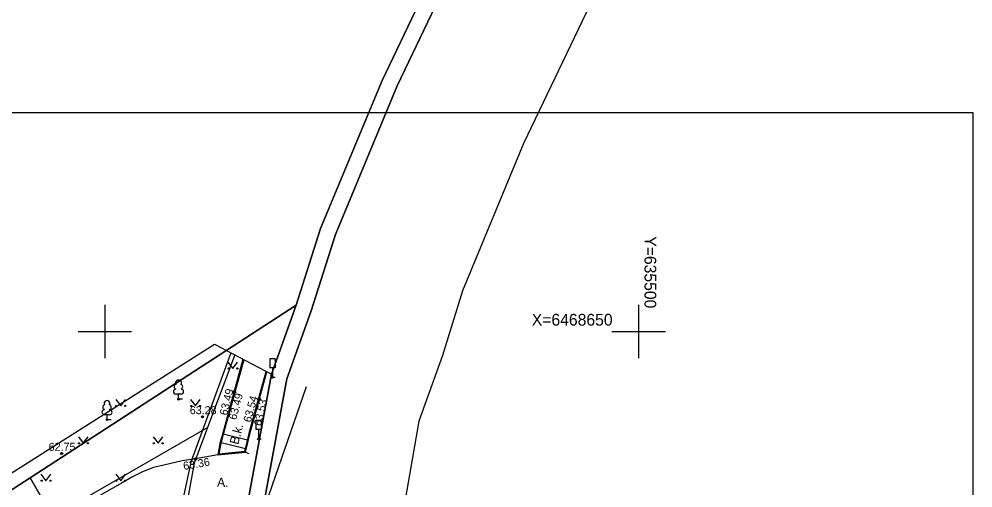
# Model space of a CAD drawing. Extents: x 635055 to 635588, y 6468300 to 6468776.
# Drawn here: x 635442 to 635531.3, y 6468635.3 to 6468679.3 of the extents above; entities that cross this region are included whole.
import ezdxf

# ---------------------------------------------------------------- set-up
doc = ezdxf.new("R2010")
doc.units = 0
for name, color, linetype in [('HALJASTUS', 7, 'Continuous'), ('KORGUS-EH2000', 7, 'Continuous'), ('KTRASS', 7, 'Continuous'), ('LIIKLUS', 7, 'Continuous'), ('MOOTMPUNKT', 7, 'Continuous'), ('MOOTPIIR', 7, 'Continuous'), ('MPOHULIIN', 7, 'Continuous'), ('PIIR', 7, 'Continuous'), ('PUU', 7, 'Continuous'), ('TEE', 7, 'Continuous'), ('VORK', 7, 'Continuous'), ('VORMISTUS', 7, 'Continuous'), ('VTRASS', 7, 'Continuous')]:
    doc.layers.add(name, color=color, linetype=linetype)

msp = doc.modelspace()

# ---------------------------------------------------------------- linework, layer by layer
at = {"layer": 'HALJASTUS'}
for p, q in [((635461.525, 6468647.13), (635461.989, 6468646.524)), ((635461.989, 6468646.524), (635462.434, 6468647.13)), ((635451.025, 6468643.63), (635451.489, 6468643.024)), ((635451.489, 6468643.024), (635451.934, 6468643.63)), ((635458.025, 6468643.63), (635458.489, 6468643.024)), ((635458.489, 6468643.024), (635458.934, 6468643.63)), ((635447.525, 6468640.13), (635447.989, 6468639.524)), ((635447.989, 6468639.524), (635448.434, 6468640.13)), ((635454.525, 6468640.13), (635454.989, 6468639.524)), ((635454.989, 6468639.524), (635455.434, 6468640.13)), ((635444.025, 6468636.63), (635444.489, 6468636.024)), ((635444.489, 6468636.024), (635444.934, 6468636.63)), ((635451.025, 6468636.63), (635451.489, 6468636.024)), ((635451.489, 6468636.024), (635451.934, 6468636.63))]:
    msp.add_line(p, q, dxfattribs=at)
for centre in [(635461.588, 6468646.524), (635462.417, 6468646.524), (635451.088, 6468643.024), (635451.917, 6468643.024), (635458.088, 6468643.024), (635458.917, 6468643.024), (635447.588, 6468639.524), (635448.417, 6468639.524), (635454.588, 6468639.524), (635455.417, 6468639.524), (635444.088, 6468636.024), (635444.917, 6468636.024), (635451.088, 6468636.024), (635451.917, 6468636.024)]:
    msp.add_circle(centre, 0.055, dxfattribs=at)
at = {"layer": 'KORGUS-EH2000'}
for centre in [(635462.107, 6468644.362), (635462.18, 6468644.311), (635464.404, 6468643.667), (635464.479, 6468643.65), (635459.145, 6468642.002), (635445.962, 6468638.57), (635458.504, 6468638.055)]:
    msp.add_circle(centre, 0.1, dxfattribs=at)
at = {"layer": 'KTRASS'}
msp.add_lwpolyline([(635461.797, 6468647.998), (635458.05, 6468637.76), (635456.92, 6468632.35), (635458.88, 6468623.4), (635461.45, 6468607.4), (635465.74, 6468591.2), (635476.8, 6468561.23), (635483.75, 6468543.18), (635491.28, 6468523.76), (635492.748, 6468524.212)], dxfattribs=at)
at = {"layer": 'LIIKLUS'}
for p, q in [((635465.47, 6468647.447), (635465.47, 6468646.597)), ((635465.97, 6468647.447), (635465.47, 6468647.447)), ((635465.97, 6468646.597), (635465.47, 6468646.597)), ((635465.72, 6468646.597), (635465.72, 6468645.697)), ((635465.97, 6468647.447), (635465.97, 6468646.597)), ((635465.97, 6468645.697), (635465.72, 6468645.697)), ((635464.142, 6468641.671), (635464.142, 6468640.821)), ((635464.642, 6468641.671), (635464.142, 6468641.671)), ((635464.642, 6468641.671), (635464.642, 6468640.821)), ((635464.642, 6468640.821), (635464.142, 6468640.821)), ((635464.392, 6468640.821), (635464.392, 6468639.921)), ((635464.642, 6468639.921), (635464.392, 6468639.921))]:
    msp.add_line(p, q, dxfattribs=at)
at = {"layer": 'MOOTMPUNKT'}
for centre in [(635465.72, 6468645.697), (635462.107, 6468644.362), (635462.18, 6468644.311), (635456.902, 6468643.655), (635464.404, 6468643.667), (635464.479, 6468643.65), (635450.211, 6468641.73), (635459.145, 6468642.002), (635464.392, 6468639.921), (635445.962, 6468638.57), (635458.504, 6468638.055)]:
    msp.add_circle(centre, 0.075, dxfattribs=at)
at = {"layer": 'MOOTPIIR'}
msp.add_lwpolyline([(635376.38, 6468559.29), (635369.15, 6468578.33), (635370.373, 6468591.763), (635460.261, 6468648.808), (635465.6, 6468645.99), (635463.27, 6468633.37), (635462.31, 6468623.13), (635463.03, 6468610.95), (635467.357, 6468595.601), (635471.475, 6468584.399), (635484.467, 6468546.908), (635493.641, 6468521.762), (635511.223, 6468471.877), (635514.739, 6468458.59), (635510.462, 6468457.176), (635419.91, 6468423.39), (635417.257, 6468426.302), (635395.891, 6468485.244), (635377.42, 6468556.55)], close=True, dxfattribs=at)
at = {"layer": 'MPOHULIIN'}
msp.add_lwpolyline([(635463.049, 6468627.938), (635468.898, 6468644.85)], dxfattribs=at)
at = {"layer": 'PIIR'}
for points in [[(635316.16, 6468676.61), (635332.08, 6468687.29), (635341.9, 6468693.76), (635365.63, 6468708.18), (635363.26, 6468711.92), (635412.94, 6468742.07), (635432.62, 6468709.63), (635474.41, 6468733.84), (635483.28, 6468716.95), (635485.77, 6468709.02), (635486.61, 6468702.26), (635485.52, 6468695.77), (635482.48, 6468687.11), (635475.97, 6468673.52), (635470.21, 6468659.63), (635467.93, 6468652.45), (635443.02, 6468636.29), (635371.53, 6468589.97), (635348.32, 6468627.48)], [(635443.02, 6468636.29), (635467.93, 6468652.45), (635465.6, 6468645.99), (635463.27, 6468633.37), (635462.31, 6468623.13), (635463.03, 6468610.95), (635466.12, 6468594.81), (635469.26, 6468583.48), (635482.55, 6468546.35), (635491.82, 6468521.24), (635510.65, 6468471.35), (635516.12, 6468456.85), (635514.17, 6468456.18), (635512.61, 6468455.63), (635505.89, 6468453.29), (635509.37, 6468465.57), (635459.58, 6468607.43)]]:
    msp.add_lwpolyline(points, close=True, dxfattribs=at)
for points in [[(635510.65, 6468471.35), (635491.82, 6468521.24), (635482.55, 6468546.35), (635469.26, 6468583.48), (635466.12, 6468594.81), (635463.03, 6468610.95), (635462.31, 6468623.13), (635463.27, 6468633.37), (635465.6, 6468645.99), (635467.93, 6468652.45), (635470.21, 6468659.63), (635475.97, 6468673.52), (635482.48, 6468687.11)], [(635512.09, 6468471.78), (635493.23, 6468521.75), (635483.97, 6468546.83), (635470.66, 6468584.01), (635467.54, 6468595.3), (635464.51, 6468611.17), (635463.81, 6468623.01), (635464.76, 6468633.19), (635467.04, 6468645.57), (635469.33, 6468651.92), (635471.6, 6468659.07), (635477.38, 6468673), (635483.86, 6468686.52)], [(635483.86, 6468686.52), (635477.38, 6468673), (635471.6, 6468659.07), (635469.33, 6468651.92), (635467.04, 6468645.57), (635464.76, 6468633.19), (635463.81, 6468623.01), (635464.51, 6468611.17), (635467.54, 6468595.3), (635470.66, 6468584.01), (635483.97, 6468546.83), (635493.23, 6468521.75), (635512.09, 6468471.78)], [(635495.8, 6468681.39), (635489.21, 6468667.61), (635483.49, 6468653.82), (635481.64, 6468647.75), (635479.42, 6468641.61), (635477.65, 6468631.53), (635476.8, 6468622.44), (635477.06, 6468617.86), (635477.3, 6468613.52), (635484.88, 6468585.38), (635505.65, 6468530.12), (635507.28, 6468525.2), (635528.78, 6468468.51)], [(635286.03, 6468653.14), (635300.57, 6468664.83), (635316.16, 6468676.61), (635348.32, 6468627.48), (635305.49, 6468598.32), (635341.2, 6468547.43), (635377.42, 6468556.55), (635369.15, 6468578.33), (635371.53, 6468589.97), (635443.02, 6468636.29), (635459.58, 6468607.43), (635509.37, 6468465.57), (635505.89, 6468453.29), (635419.93, 6468423.46), (635417.77, 6468426.64), (635397.67, 6468485.59), (635329.94, 6468447.59), (635308.83, 6468435.7), (635264.27, 6468410.65)]]:
    msp.add_lwpolyline(points, dxfattribs=at)
at = {"layer": 'PUU'}
for p, q in [((635457.142, 6468644.13), (635456.662, 6468644.13)), ((635456.902, 6468643.655), (635456.902, 6468644.13)), ((635457.282, 6468643.655), (635456.902, 6468643.655)), ((635450.451, 6468642.205), (635449.971, 6468642.205)), ((635450.211, 6468641.73), (635450.211, 6468642.205)), ((635450.591, 6468641.73), (635450.211, 6468641.73))]:
    msp.add_line(p, q, dxfattribs=at)
for centre, radius, start, end in [((635456.732, 6468644.828), 0.233, 109.02174, 253.14154), ((635456.902, 6468645.175), 0.277, 332.5799, 207.4201), ((635457.072, 6468644.828), 0.233, 286.85082, 70.98591), ((635456.665, 6468644.367), 0.238, 90.0016, 269.3953), ((635457.139, 6468644.367), 0.238, 270.6047, 89.9984), ((635450.041, 6468642.903), 0.233, 109.02174, 253.14154), ((635450.211, 6468643.25), 0.277, 332.5799, 207.4201), ((635450.381, 6468642.903), 0.233, 286.85082, 70.98591), ((635449.974, 6468642.442), 0.238, 90.0016, 269.3953), ((635450.448, 6468642.442), 0.238, 270.6047, 89.9984)]:
    msp.add_arc(centre, radius, start, end, dxfattribs=at)
at = {"layer": 'TEE'}
for points in [[(635462.943, 6468647.393), (635461.048, 6468640.487), (635460.791, 6468639.511), (635460.595, 6468638.442), (635463.169, 6468638.705), (635463.432, 6468639.74), (635463.672, 6468640.71), (635465.187, 6468646.208)], [(635463.015, 6468647.355), (635461.125, 6468640.466), (635460.869, 6468639.494), (635460.693, 6468638.532), (635463.105, 6468638.779), (635463.354, 6468639.759), (635463.595, 6468640.73), (635465.114, 6468646.246)], [(635463.371, 6468639.827), (635461.099, 6468640.367)], [(635460.894, 6468639.589), (635463.173, 6468639.049)], [(635463.486, 6468638.548), (635463.169, 6468638.705), (635460.595, 6468638.442), (635458.504, 6468638.055), (635457.259, 6468637.87), (635455.525, 6468637.463), (635454.57, 6468637.251), (635453.523, 6468636.838), (635452.589, 6468636.381), (635451.627, 6468635.813), (635448.593, 6468634.108)]]:
    msp.add_lwpolyline(points, dxfattribs=at)
at = {"layer": 'VORK'}
for p, q in [((635450, 6468652.5), (635450, 6468647.5)), ((635500, 6468652.5), (635500, 6468647.5)), ((635447.5, 6468650), (635452.5, 6468650)), ((635497.5, 6468650), (635502.5, 6468650))]:
    msp.add_line(p, q, dxfattribs=at)
at = {"layer": 'VORMISTUS'}
msp.add_lwpolyline([(635531.307, 6468670.516), (635531.307, 6468385.516), (635358.807, 6468385.516), (635358.807, 6468670.516), (635531.307, 6468670.516)], dxfattribs=at)
at = {"layer": 'VTRASS'}
for points in [[(635462.175, 6468647.798), (635459.63, 6468641), (635458.38, 6468637.65), (635457.42, 6468632.54), (635459.32, 6468623.53), (635461.89, 6468607.58), (635466.14, 6468591.32), (635477.04, 6468561.29), (635483.98, 6468543.27), (635491.43, 6468524.07), (635492.661, 6468524.449)], [(635370.31, 6468591.07), (635371.16, 6468590.22), (635374.25, 6468591.74), (635376.46, 6468592.35), (635380.05, 6468592.38), (635385.6, 6468595.47), (635400.04, 6468604.6), (635414.21, 6468612.97), (635426.3, 6468620.66), (635436.78, 6468627.69), (635448.79, 6468634.75), (635459.63, 6468641)]]:
    msp.add_lwpolyline(points, dxfattribs=at)

# ---------------------------------------------------------------- texts
at = {"layer": 'KORGUS-EH2000'}
for s, rotation, p in [('63.49', 75.90684, (635461.455, 6468642.092)), ('63.49', 75.07276, (635462.307, 6468641.667)), ('63.54', 74.82615, (635463.675, 6468641.435)), ('63.53', 77.15311, (635464.666, 6468641.102)), ('63.36', 9.65783, (635457.411, 6468637.021))]:
    msp.add_text(s, height=0.75, rotation=rotation, dxfattribs=at).set_placement(p)
for s, p in [('63.28', (635457.961, 6468642.252)), ('62.75', (635444.743, 6468638.82))]:
    msp.add_text(s, height=0.75, dxfattribs=at).set_placement(p)
at = {"layer": 'TEE'}
for s, rotation, p in [('B.k.', 75.14289, (635462.493, 6468639.349)), ('A.', 359.11642, (635460.514, 6468635.454))]:
    msp.add_text(s, height=0.85, rotation=rotation, dxfattribs=at).set_placement(p)
at = {"layer": 'VORK'}
msp.add_text('Y=635500', height=1.1, rotation=270, dxfattribs=at).set_placement((635500.55, 6468658.917))
msp.add_text('X=6468650', height=1.1, dxfattribs=at).set_placement((635489.992, 6468650.55))

doc.saveas('drawing.dxf')
